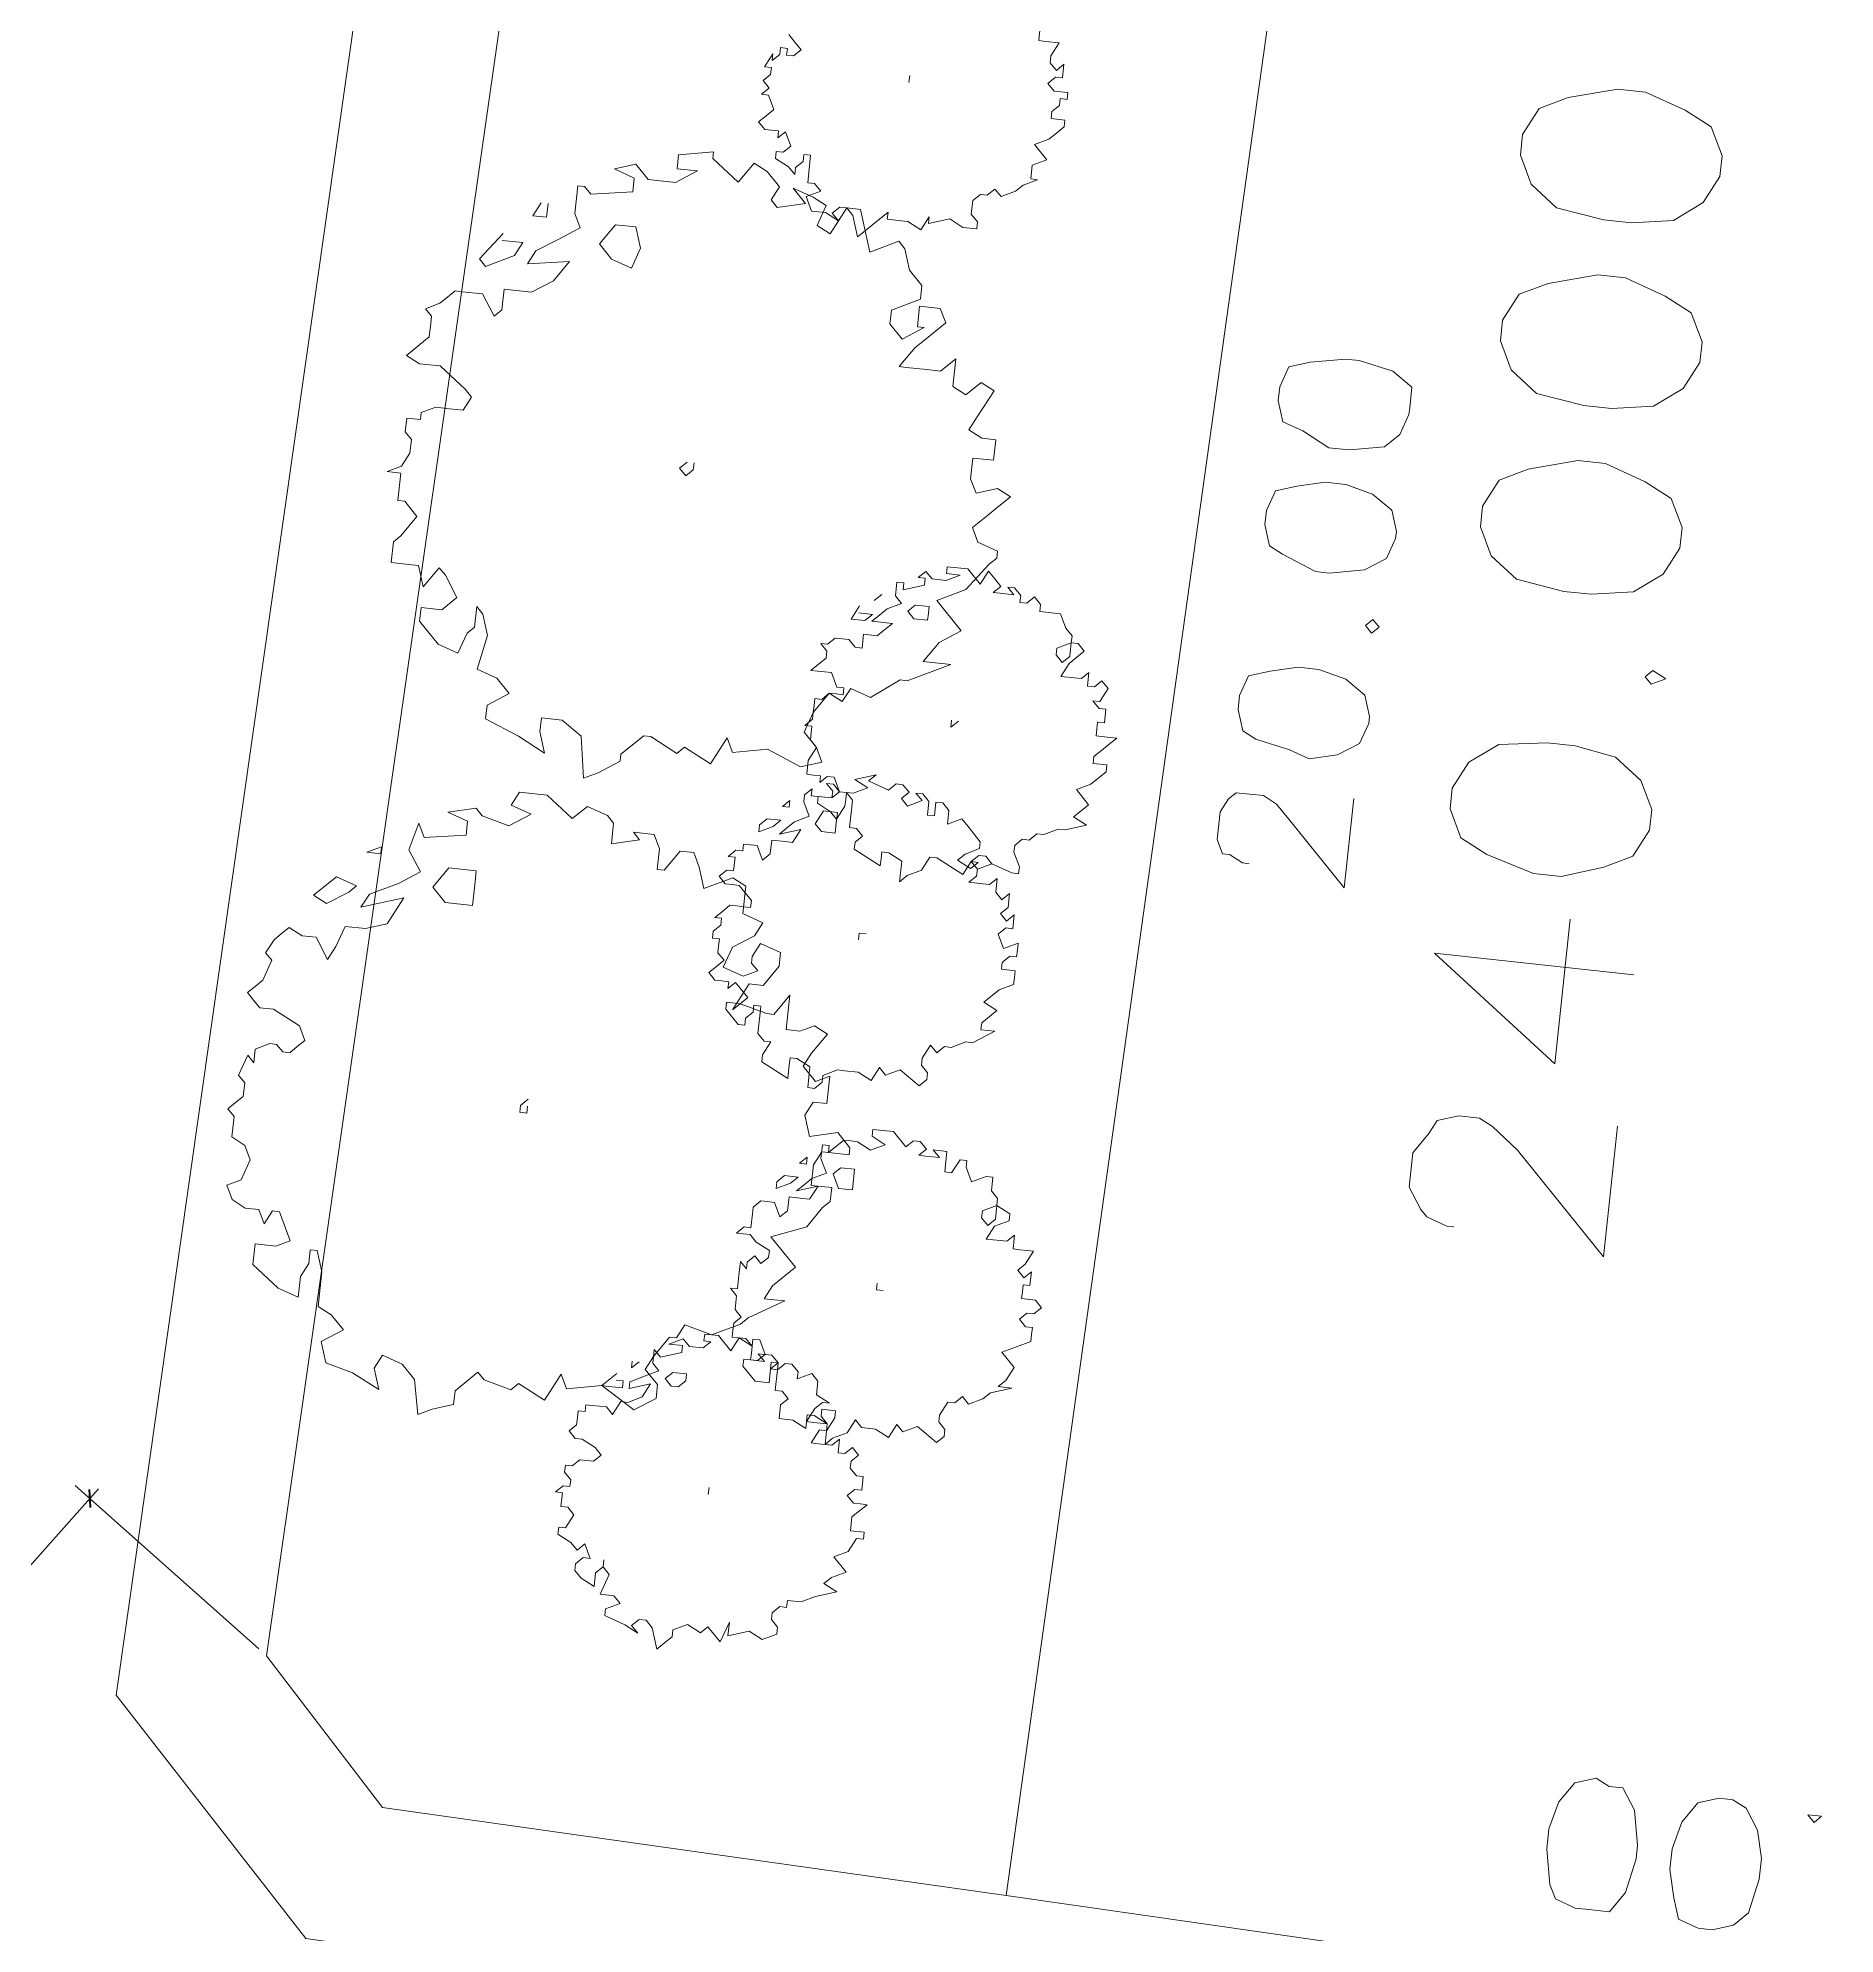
# Model space of a CAD drawing. Header units: metres. Extents: x -977055 to 805873, y -1033982 to 242021.
# Drawn here: x 2668.04 to 2681.85, y 788.93 to 803.49 of the extents above; entities that cross this region are included whole.
import ezdxf

# ---------------------------------------------------------------- set-up
doc = ezdxf.new("R2010")
doc.units = ezdxf.units.M
doc.header["$PDMODE"] = 32
doc.header["$PDSIZE"] = 1.5
for name, color, linetype in [('12-CONDICIONES EXISTENTES', 2, 'Continuous'), ('PDF_acera', 7, 'Continuous'), ('PDF_areas por lote', 7, 'Continuous'), ('PDF_COTAS', 7, 'Continuous'), ('PDF_LOTES', 7, 'Continuous'), ('PDF_PLANTAS', 7, 'Continuous')]:
    doc.layers.add(name, color=color, linetype=linetype)
doc.styles.add('CITY2', font='stylu.ttf', dxfattribs={"height": 0.2})
doc.dimstyles.new('COTAS2', dxfattribs={"dimtxt": 0.02, "dimasz": 0.1, "dimexe": 0.15, "dimexo": 0.08, "dimgap": 0.05, "dimtad": 1, "dimzin": 0, "dimdsep": 46, "dimtxsty": 'CITY2', "dimblk": 'ARCHTICK', "dimcen": 1, "dimdle": 0.1, "dimclrd": 1, "dimclre": 1, "dimclrt": 2, "dimadec": 0, "dimazin": 0, "dimtfac": 1, "dimtofl": 0, "dimtmove": 0, "dimatfit": 3, "dimldrblk": 'ARCHTICK', "dimfxl": 0.18, "dimtolj": 1, "dimtzin": 0, "dimarcsym": 0})

# ---------------------------------------------------------------- blocks, each defined once
blk = doc.blocks.new('CALLE')
at = {"layer": 'PDF_acera', "lineweight": 9}
for points in [[(-159.8184, -288.985536), (-157.320576, -216.294624), (-158.632992, -214.897536), (-189.707616, -213.839136), (-191.062368, -215.151552), (-193.517856, -286.868736)], [(-190.342656, -219.385152), (-190.215648, -215.532576), (-189.368928, -214.728192), (-159.014016, -215.786592), (-158.209632, -216.633312), (-158.33664, -220.443552)]]:
    blk.add_lwpolyline(points, dxfattribs=at)
at = {"layer": 'PDF_areas por lote', "lineweight": 9}
for points in [[(-185.982048, -221.671296), (-185.982048, -221.62896), (-185.939712, -221.501952), (-185.897376, -221.459616), (-185.770368, -221.374944), (-185.558688, -221.374944), (-185.43168, -221.459616), (-185.347008, -221.501952), (-185.304672, -221.62896), (-185.304672, -221.755968), (-185.347008, -221.84064), (-185.474016, -222.009984), (-186.06672, -222.602688), (-185.262336, -222.602688)], [(-184.330944, -222.602688), (-184.330944, -221.374944), (-184.923648, -222.179328), (-184.034592, -222.179328)]]:
    blk.add_lwpolyline(points, dxfattribs=at)
for points in [[(-183.441888, -221.374944), (-183.611232, -221.459616), (-183.695904, -221.62896), (-183.780576, -221.925312), (-183.780576, -222.094656), (-183.695904, -222.348672), (-183.611232, -222.518016), (-183.441888, -222.602688), (-183.31488, -222.602688), (-183.145536, -222.518016), (-183.018528, -222.348672), (-182.976192, -222.094656), (-182.976192, -221.925312), (-183.018528, -221.62896), (-183.145536, -221.459616), (-183.31488, -221.374944)], [(-181.706112, -221.374944), (-181.875456, -221.459616), (-182.002464, -221.62896), (-182.0448, -221.925312), (-182.0448, -222.094656), (-182.002464, -222.348672), (-181.875456, -222.518016), (-181.706112, -222.602688), (-181.579104, -222.602688), (-181.40976, -222.518016), (-181.325088, -222.348672), (-181.240416, -222.094656), (-181.240416, -221.925312), (-181.325088, -221.62896), (-181.40976, -221.459616), (-181.579104, -221.374944)], [(-180.56304, -221.374944), (-180.732384, -221.459616), (-180.859392, -221.62896), (-180.901728, -221.925312), (-180.901728, -222.094656), (-180.859392, -222.348672), (-180.732384, -222.518016), (-180.56304, -222.602688), (-180.436032, -222.602688), (-180.266688, -222.518016), (-180.182016, -222.348672), (-180.097344, -222.094656), (-180.097344, -221.925312), (-180.182016, -221.62896), (-180.266688, -221.459616), (-180.436032, -221.374944)], [(-179.419968, -221.374944), (-179.589312, -221.459616), (-179.71632, -221.62896), (-179.758656, -221.925312), (-179.758656, -222.094656), (-179.71632, -222.348672), (-179.589312, -222.518016), (-179.419968, -222.602688), (-179.29296, -222.602688), (-179.123616, -222.518016), (-179.038944, -222.348672), (-178.954272, -222.094656), (-178.954272, -221.925312), (-179.038944, -221.62896), (-179.123616, -221.459616), (-179.29296, -221.374944)], [(-182.510496, -222.47568), (-182.552832, -222.518016), (-182.510496, -222.602688), (-182.46816, -222.518016)]]:
    blk.add_lwpolyline(points, close=True, dxfattribs=at)
at = {"layer": 'PDF_COTAS', "lineweight": 9}
blk.add_lwpolyline([(-183.907584, -220.189536), (-183.907584, -220.1472), (-183.865248, -220.062528), (-183.865248, -220.020192), (-183.780576, -219.977856), (-183.611232, -219.977856), (-183.52656, -220.020192), (-183.484224, -220.062528), (-183.484224, -220.1472), (-183.484224, -220.231872), (-183.52656, -220.316544), (-183.611232, -220.401216), (-183.992256, -220.78224), (-183.441888, -220.78224)], dxfattribs=at)
for points in [[(-182.976192, -220.020192), (-183.1032, -220.062528), (-183.145536, -220.1472), (-183.187872, -220.35888), (-183.230208, -220.485888), (-183.187872, -220.655232), (-183.1032, -220.78224), (-182.976192, -220.824576), (-182.933856, -220.824576), (-182.806848, -220.78224), (-182.722176, -220.655232), (-182.67984, -220.485888), (-182.67984, -220.35888), (-182.722176, -220.189536), (-182.764512, -220.062528), (-182.89152, -220.020192)], [(-181.83312, -220.062528), (-181.960128, -220.104864), (-182.002464, -220.189536), (-182.087136, -220.401216), (-182.087136, -220.485888), (-182.0448, -220.697568), (-181.960128, -220.824576), (-181.83312, -220.866912), (-181.790784, -220.866912), (-181.663776, -220.824576), (-181.579104, -220.697568), (-181.536768, -220.528224), (-181.536768, -220.401216), (-181.579104, -220.231872), (-181.62144, -220.104864), (-181.748448, -220.062528)], [(-181.071072, -220.062528), (-181.19808, -220.104864), (-181.240416, -220.231872), (-181.325088, -220.401216), (-181.325088, -220.528224), (-181.282752, -220.739904), (-181.19808, -220.824576), (-181.071072, -220.866912), (-181.028736, -220.866912), (-180.901728, -220.866912), (-180.817056, -220.739904), (-180.77472, -220.528224), (-180.77472, -220.443552), (-180.817056, -220.231872), (-180.859392, -220.104864), (-180.9864, -220.062528)], [(-182.383488, -220.739904), (-182.425824, -220.78224), (-182.383488, -220.824576), (-182.341152, -220.78224)]]:
    blk.add_lwpolyline(points, close=True, dxfattribs=at)
at = {"layer": 'PDF_COTAS', "lineweight": 20}
for points in [[(-190.046304, -222.941376), (-190.046304, -223.068384), (-189.919296, -223.153056), (-189.707616, -223.195392), (-189.622944, -223.195392), (-189.411264, -223.153056), (-189.284256, -223.068384), (-189.284256, -222.983712), (-189.24192, -222.89904), (-189.284256, -222.772032), (-189.411264, -222.68736), (-189.580608, -222.645024), (-189.707616, -222.645024), (-189.919296, -222.68736), (-190.003968, -222.729696), (-190.046304, -222.856704)], [(-190.08864, -223.703424), (-190.046304, -223.830432), (-189.961632, -223.915104), (-189.749952, -223.95744), (-189.622944, -223.95744), (-189.4536, -223.915104), (-189.326592, -223.830432), (-189.284256, -223.74576), (-189.284256, -223.661088), (-189.326592, -223.53408), (-189.4536, -223.449408), (-189.622944, -223.407072), (-189.749952, -223.407072), (-189.919296, -223.449408), (-190.046304, -223.491744), (-190.08864, -223.618752)], [(-189.368928, -224.253792), (-189.326592, -224.296128), (-189.326592, -224.253792), (-189.326592, -224.211456)]]:
    blk.add_lwpolyline(points, close=True, dxfattribs=at)
at = {"layer": 'PDF_LOTES', "lineweight": 20}
blk.add_lwpolyline([(-190.342656, -219.385152), (-190.681344, -228.953088), (-174.678336, -229.503456), (-174.339648, -219.893184)], close=True, dxfattribs=at)
at = {"layer": 'PDF_PLANTAS', "lineweight": 9}
for points in [[(-185.939712, -217.81872), (-185.85504, -217.903392), (-185.812704, -217.861056), (-185.85504, -217.691712), (-185.728032, -217.649376), (-185.64336, -217.691712), (-185.64336, -217.776384), (-185.474016, -217.776384), (-185.516352, -217.691712), (-185.43168, -217.60704), (-185.347008, -217.649376), (-185.22, -217.734048), (-185.177664, -217.649376), (-185.22, -217.564704), (-185.22, -217.480032), (-185.00832, -217.480032), (-185.135328, -217.39536), (-185.135328, -217.353024), (-185.092992, -217.18368), (-185.135328, -217.141344), (-184.965984, -217.226016), (-184.965984, -217.310688), (-184.838976, -217.39536), (-184.754304, -217.39536), (-184.711968, -217.268352), (-184.79664, -217.226016), (-184.838976, -217.226016), (-184.881312, -217.268352), (-184.923648, -217.18368), (-184.881312, -217.056672), (-184.754304, -217.099008), (-184.669632, -217.226016), (-184.58496, -217.268352), (-184.542624, -217.141344), (-184.37328, -217.141344), (-184.330944, -217.056672), (-184.415616, -216.887328), (-184.288608, -216.844992), (-184.203936, -216.802656), (-184.203936, -216.717984), (-184.330944, -216.633312), (-184.330944, -216.590976), (-184.203936, -216.590976), (-184.119264, -216.54864), (-184.119264, -216.421632), (-184.1616, -216.463968), (-184.203936, -216.294624), (-184.1616, -216.294624), (-184.076928, -216.294624), (-184.034592, -216.252288), (-183.992256, -216.12528), (-184.076928, -216.040608), (-183.94992, -215.871264), (-183.94992, -215.70192), (-184.034592, -215.659584), (-184.076928, -215.786592), (-184.1616, -215.659584), (-184.119264, -215.49024), (-184.076928, -215.447904), (-184.119264, -215.27856), (-184.1616, -215.405568), (-184.246272, -215.405568), (-184.288608, -215.151552), (-184.203936, -215.109216), (-184.37328, -215.06688), (-184.500288, -215.151552), (-184.58496, -215.024544), (-184.669632, -214.8552), (-184.754304, -214.812864), (-184.669632, -215.06688), (-184.838976, -214.982208), (-184.881312, -214.8552), (-184.881312, -214.728192), (-185.00832, -214.685856), (-185.092992, -214.64352), (-184.965984, -214.558848), (-184.965984, -214.474176), (-184.923648, -214.389504), (-184.965984, -214.347168), (-185.00832, -214.304832), (-185.092992, -214.262496), (-185.135328, -214.304832), (-185.262336, -214.262496), (-185.304672, -214.22016), (-185.347008, -214.177824), (-185.389344, -214.22016), (-185.43168, -214.262496), (-185.43168, -214.347168), (-185.516352, -214.516512), (-185.601024, -214.558848), (-185.64336, -214.516512), (-185.685696, -214.474176), (-185.685696, -214.43184), (-185.64336, -214.389504), (-185.64336, -214.347168), (-185.685696, -214.262496), (-185.770368, -214.262496), (-185.728032, -214.22016), (-185.85504, -214.177824), (-185.897376, -214.22016), (-185.982048, -214.22016), (-186.024384, -214.177824), (-186.06672, -214.135488), (-186.109056, -214.177824), (-186.236064, -214.177824), (-186.2784, -214.262496), (-186.363072, -214.304832), (-186.49008, -214.262496), (-186.532416, -214.177824), (-186.617088, -214.22016), (-186.659424, -214.304832), (-186.659424, -214.389504), (-186.744096, -214.43184), (-186.659424, -214.474176), (-186.659424, -214.516512), (-186.828768, -214.601184), (-186.871104, -214.516512), (-186.871104, -214.389504), (-186.998112, -214.389504), (-187.12512, -214.558848), (-187.167456, -214.685856), (-187.040448, -214.685856), (-186.955776, -214.728192), (-186.871104, -214.728192), (-186.871104, -214.770528), (-186.998112, -214.812864), (-187.209792, -214.812864), (-187.252128, -214.897536), (-187.3368, -214.982208), (-187.421472, -214.8552), (-187.54848, -214.897536), (-187.590816, -215.06688), (-187.675488, -215.236224), (-187.54848, -215.193888), (-187.463808, -215.236224), (-187.506144, -215.363232), (-187.590816, -215.447904), (-187.802496, -215.49024), (-187.76016, -215.574912), (-187.717824, -215.70192), (-187.633152, -215.70192), (-187.506144, -215.828928), (-187.54848, -215.871264), (-187.590816, -216.040608), (-187.54848, -216.082944), (-187.633152, -216.252288), (-187.463808, -216.33696), (-187.54848, -216.379296), (-187.506144, -216.590976), (-187.633152, -216.802656), (-187.54848, -216.929664), (-187.463808, -216.929664), (-187.379136, -216.844992), (-187.294464, -216.887328), (-187.167456, -216.972), (-187.167456, -217.014336), (-187.082784, -217.056672), (-187.12512, -217.226016), (-187.040448, -217.39536), (-186.998112, -217.437696), (-186.871104, -217.649376), (-186.871104, -217.522368), (-186.786432, -217.564704), (-186.659424, -217.691712), (-186.49008, -217.522368), (-186.405408, -217.734048), (-186.2784, -217.81872), (-186.236064, -217.861056), (-186.151392, -217.861056), (-186.151392, -217.734048), (-186.024384, -217.734048), (-185.939712, -217.776384)], [(-184.58496, -214.64352), (-184.711968, -214.516512), (-184.754304, -214.601184), (-184.669632, -214.728192), (-184.627296, -214.770528)], [(-181.917792, -218.411424), (-181.83312, -218.496096), (-181.790784, -218.411424), (-181.83312, -218.284416), (-181.748448, -218.24208), (-181.62144, -218.24208), (-181.62144, -218.369088), (-181.494432, -218.369088), (-181.494432, -218.284416), (-181.452096, -218.199744), (-181.367424, -218.24208), (-181.19808, -218.326752), (-181.155744, -218.24208), (-181.240416, -218.157408), (-181.19808, -218.072736), (-181.028736, -218.072736), (-181.113408, -217.988064), (-181.113408, -217.903392), (-181.113408, -217.776384), (-181.113408, -217.734048), (-180.9864, -217.81872), (-180.944064, -217.861056), (-180.817056, -217.988064), (-180.732384, -217.945728), (-180.732384, -217.81872), (-180.77472, -217.81872), (-180.859392, -217.81872), (-180.859392, -217.861056), (-180.944064, -217.734048), (-180.859392, -217.649376), (-180.77472, -217.649376), (-180.690048, -217.81872), (-180.605376, -217.81872), (-180.520704, -217.734048), (-180.393696, -217.691712), (-180.35136, -217.649376), (-180.436032, -217.480032), (-180.309024, -217.437696), (-180.182016, -217.39536), (-180.182016, -217.310688), (-180.35136, -217.226016), (-180.309024, -217.141344), (-180.182016, -217.18368), (-180.13968, -217.099008), (-180.097344, -216.972), (-180.182016, -217.056672), (-180.224352, -216.887328), (-180.182016, -216.844992), (-180.097344, -216.887328), (-180.012672, -216.802656), (-179.970336, -216.717984), (-180.097344, -216.633312), (-179.970336, -216.463968), (-179.928, -216.463968), (-179.970336, -216.252288), (-180.055008, -216.252288), (-180.055008, -216.379296), (-180.13968, -216.252288), (-180.13968, -216.082944), (-180.055008, -215.998272), (-180.097344, -215.871264), (-180.13968, -215.998272), (-180.224352, -215.998272), (-180.266688, -215.744256), (-180.224352, -215.70192), (-180.224352, -215.659584), (-180.393696, -215.659584), (-180.478368, -215.70192), (-180.56304, -215.574912), (-180.647712, -215.447904), (-180.732384, -215.405568), (-180.690048, -215.659584), (-180.817056, -215.574912), (-180.901728, -215.447904), (-180.901728, -215.27856), (-181.028736, -215.27856), (-181.071072, -215.236224), (-180.944064, -215.151552), (-180.944064, -215.024544), (-180.944064, -214.982208), (-180.9864, -214.939872), (-181.028736, -214.897536), (-181.071072, -214.812864), (-181.113408, -214.8552), (-181.155744, -214.8552), (-181.240416, -214.8552), (-181.325088, -214.770528), (-181.367424, -214.728192), (-181.40976, -214.812864), (-181.40976, -214.8552), (-181.40976, -214.939872), (-181.536768, -215.109216), (-181.579104, -215.151552), (-181.663776, -215.109216), (-181.663776, -215.06688), (-181.663776, -215.024544), (-181.663776, -214.939872), (-181.706112, -214.8552), (-181.748448, -214.8552), (-181.748448, -214.770528), (-181.83312, -214.770528), (-181.875456, -214.812864), (-181.960128, -214.812864), (-182.0448, -214.770528), (-182.087136, -214.685856), (-182.087136, -214.770528), (-182.25648, -214.770528), (-182.25648, -214.812864), (-182.341152, -214.897536), (-182.46816, -214.812864), (-182.510496, -214.770528), (-182.637504, -214.770528), (-182.637504, -214.897536), (-182.637504, -214.939872), (-182.764512, -214.982208), (-182.637504, -215.06688), (-182.67984, -215.109216), (-182.806848, -215.193888), (-182.89152, -215.109216), (-182.89152, -214.982208), (-182.976192, -214.982208), (-183.1032, -215.109216), (-183.145536, -215.236224), (-183.018528, -215.27856), (-182.976192, -215.320896), (-182.849184, -215.320896), (-182.89152, -215.363232), (-183.018528, -215.405568), (-183.230208, -215.363232), (-183.272544, -215.49024), (-183.357216, -215.574912), (-183.441888, -215.447904), (-183.52656, -215.447904), (-183.611232, -215.659584), (-183.695904, -215.828928), (-183.568896, -215.786592), (-183.484224, -215.786592), (-183.484224, -215.9136), (-183.568896, -216.040608), (-183.822912, -216.082944), (-183.780576, -216.167616), (-183.695904, -216.294624), (-183.653568, -216.294624), (-183.52656, -216.421632), (-183.52656, -216.463968), (-183.611232, -216.633312), (-183.568896, -216.675648), (-183.653568, -216.844992), (-183.484224, -216.929664), (-183.568896, -216.972), (-183.52656, -217.18368), (-183.611232, -217.39536), (-183.568896, -217.522368), (-183.484224, -217.480032), (-183.399552, -217.39536), (-183.272544, -217.437696), (-183.145536, -217.522368), (-183.187872, -217.60704), (-183.1032, -217.649376), (-183.145536, -217.776384), (-183.018528, -217.945728), (-183.018528, -217.988064), (-182.89152, -218.24208), (-182.89152, -218.072736), (-182.764512, -218.157408), (-182.67984, -218.284416), (-182.510496, -218.115072), (-182.425824, -218.284416), (-182.25648, -218.411424), (-182.214144, -218.45376), (-182.171808, -218.45376), (-182.129472, -218.326752), (-182.0448, -218.284416), (-181.960128, -218.369088)], [(-184.37328, -214.897536), (-184.415616, -214.812864), (-184.415616, -214.897536)], [(-184.457952, -215.49024), (-184.457952, -215.320896), (-184.58496, -215.236224), (-184.669632, -215.320896), (-184.669632, -215.49024), (-184.542624, -215.49024)], [(-180.436032, -216.040608), (-180.436032, -215.9136), (-180.56304, -215.828928), (-180.647712, -215.9136), (-180.690048, -216.040608), (-180.56304, -216.082944)], [(-188.098848, -218.24208), (-188.056512, -218.284416), (-188.056512, -218.24208), (-188.056512, -218.199744), (-188.014176, -218.157408), (-187.97184, -218.199744), (-187.97184, -218.24208), (-187.887168, -218.24208), (-187.887168, -218.199744), (-187.844832, -218.157408), (-187.802496, -218.157408), (-187.76016, -218.199744), (-187.717824, -218.157408), (-187.76016, -218.115072), (-187.76016, -218.072736), (-187.675488, -218.072736), (-187.717824, -218.0304), (-187.717824, -217.945728), (-187.717824, -217.903392), (-187.633152, -217.945728), (-187.633152, -217.988064), (-187.54848, -218.0304), (-187.506144, -218.0304), (-187.506144, -217.945728), (-187.54848, -217.945728), (-187.590816, -217.988064), (-187.590816, -217.903392), (-187.590816, -217.861056), (-187.506144, -217.903392), (-187.463808, -217.945728), (-187.463808, -217.988064), (-187.421472, -217.903392), (-187.3368, -217.903392), (-187.294464, -217.861056), (-187.3368, -217.776384), (-187.294464, -217.776384), (-187.252128, -217.734048), (-187.252128, -217.691712), (-187.294464, -217.649376), (-187.294464, -217.60704), (-187.252128, -217.649376), (-187.209792, -217.60704), (-187.209792, -217.522368), (-187.252128, -217.564704), (-187.252128, -217.480032), (-187.209792, -217.480032), (-187.167456, -217.480032), (-187.12512, -217.39536), (-187.209792, -217.353024), (-187.12512, -217.268352), (-187.12512, -217.18368), (-187.167456, -217.18368), (-187.167456, -217.226016), (-187.209792, -217.18368), (-187.209792, -217.099008), (-187.167456, -217.056672), (-187.209792, -216.972), (-187.209792, -217.056672), (-187.252128, -217.056672), (-187.294464, -216.929664), (-187.252128, -216.887328), (-187.3368, -216.887328), (-187.379136, -216.929664), (-187.421472, -216.844992), (-187.463808, -216.76032), (-187.506144, -216.76032), (-187.463808, -216.887328), (-187.54848, -216.844992), (-187.590816, -216.76032), (-187.590816, -216.717984), (-187.675488, -216.675648), (-187.633152, -216.633312), (-187.633152, -216.590976), (-187.633152, -216.54864), (-187.633152, -216.506304), (-187.675488, -216.506304), (-187.675488, -216.463968), (-187.717824, -216.463968), (-187.76016, -216.463968), (-187.802496, -216.421632), (-187.844832, -216.463968), (-187.844832, -216.506304), (-187.887168, -216.590976), (-187.929504, -216.633312), (-187.97184, -216.590976), (-187.97184, -216.54864), (-187.97184, -216.506304), (-188.014176, -216.463968), (-188.014176, -216.421632), (-188.056512, -216.421632), (-188.098848, -216.463968), (-188.141184, -216.463968), (-188.141184, -216.421632), (-188.18352, -216.379296), (-188.18352, -216.421632), (-188.268192, -216.421632), (-188.268192, -216.463968), (-188.310528, -216.506304), (-188.3952, -216.463968), (-188.3952, -216.421632), (-188.437536, -216.421632), (-188.479872, -216.506304), (-188.522208, -216.54864), (-188.479872, -216.590976), (-188.564544, -216.633312), (-188.564544, -216.590976), (-188.60688, -216.54864), (-188.649216, -216.54864), (-188.691552, -216.590976), (-188.733888, -216.675648), (-188.649216, -216.675648), (-188.60688, -216.717984), (-188.564544, -216.717984), (-188.60688, -216.717984), (-188.649216, -216.76032), (-188.776224, -216.717984), (-188.776224, -216.802656), (-188.81856, -216.844992), (-188.860896, -216.76032), (-188.903232, -216.76032), (-188.945568, -216.887328), (-188.987904, -216.972), (-188.945568, -216.929664), (-188.903232, -216.972), (-188.903232, -217.014336), (-188.945568, -217.056672), (-189.072576, -217.099008), (-189.03024, -217.141344), (-188.987904, -217.18368), (-188.945568, -217.18368), (-188.903232, -217.268352), (-188.945568, -217.353024), (-188.903232, -217.39536), (-188.987904, -217.480032), (-188.860896, -217.522368), (-188.945568, -217.522368), (-188.903232, -217.649376), (-188.945568, -217.734048), (-188.903232, -217.81872), (-188.860896, -217.81872), (-188.81856, -217.776384), (-188.776224, -217.776384), (-188.733888, -217.81872), (-188.733888, -217.861056), (-188.691552, -217.861056), (-188.691552, -217.945728), (-188.649216, -218.0304), (-188.60688, -218.157408), (-188.564544, -218.072736), (-188.522208, -218.115072), (-188.479872, -218.199744), (-188.3952, -218.115072), (-188.352864, -218.199744), (-188.268192, -218.24208), (-188.268192, -218.284416), (-188.225856, -218.284416), (-188.225856, -218.199744), (-188.141184, -218.199744)], [(-187.379136, -217.099008), (-187.379136, -217.014336), (-187.421472, -216.972), (-187.463808, -217.014336), (-187.463808, -217.056672), (-187.421472, -217.099008)], [(-185.43168, -217.945728), (-185.474016, -218.0304), (-185.389344, -218.072736), (-185.43168, -218.115072), (-185.389344, -218.199744), (-185.474016, -218.326752), (-185.43168, -218.369088), (-185.389344, -218.369088), (-185.347008, -218.326752), (-185.304672, -218.326752), (-185.22, -218.369088), (-185.262336, -218.411424), (-185.22, -218.45376), (-185.22, -218.496096), (-185.177664, -218.580768), (-185.177664, -218.623104), (-185.092992, -218.750112), (-185.092992, -218.66544), (-185.050656, -218.66544), (-184.965984, -218.750112), (-184.923648, -218.66544), (-184.838976, -218.750112), (-184.79664, -218.834784), (-184.754304, -218.834784), (-184.711968, -218.834784), (-184.711968, -218.750112), (-184.669632, -218.750112), (-184.627296, -218.792448), (-184.627296, -218.834784), (-184.58496, -218.834784), (-184.542624, -218.834784), (-184.58496, -218.750112), (-184.500288, -218.707776), (-184.457952, -218.750112), (-184.457952, -218.792448), (-184.37328, -218.792448), (-184.415616, -218.750112), (-184.37328, -218.707776), (-184.330944, -218.750112), (-184.246272, -218.750112), (-184.288608, -218.707776), (-184.246272, -218.66544), (-184.1616, -218.66544), (-184.203936, -218.623104), (-184.203936, -218.580768), (-184.203936, -218.496096), (-184.1616, -218.538432), (-184.119264, -218.538432), (-184.076928, -218.623104), (-184.034592, -218.580768), (-184.034592, -218.538432), (-184.076928, -218.496096), (-184.076928, -218.538432), (-184.119264, -218.496096), (-184.076928, -218.411424), (-184.034592, -218.45376), (-183.992256, -218.538432), (-183.94992, -218.538432), (-183.907584, -218.496096), (-183.865248, -218.45376), (-183.822912, -218.411424), (-183.865248, -218.326752), (-183.780576, -218.326752), (-183.73824, -218.284416), (-183.73824, -218.24208), (-183.822912, -218.24208), (-183.822912, -218.199744), (-183.73824, -218.199744), (-183.695904, -218.157408), (-183.695904, -218.115072), (-183.73824, -218.157408), (-183.780576, -218.072736), (-183.73824, -218.0304), (-183.695904, -218.072736), (-183.653568, -218.0304), (-183.653568, -217.988064), (-183.695904, -217.945728), (-183.653568, -217.81872), (-183.611232, -217.861056), (-183.653568, -217.734048), (-183.695904, -217.81872), (-183.73824, -217.734048), (-183.73824, -217.649376), (-183.695904, -217.60704), (-183.695904, -217.564704), (-183.73824, -217.60704), (-183.780576, -217.60704), (-183.780576, -217.480032), (-183.73824, -217.480032), (-183.780576, -217.437696), (-183.822912, -217.437696), (-183.907584, -217.480032), (-183.94992, -217.39536), (-183.992256, -217.353024), (-184.034592, -217.310688), (-183.992256, -217.437696), (-184.076928, -217.39536), (-184.076928, -217.353024), (-184.076928, -217.268352), (-184.1616, -217.268352), (-184.203936, -217.226016), (-184.119264, -217.18368), (-184.119264, -217.141344), (-184.119264, -217.099008), (-184.1616, -217.099008), (-184.1616, -217.056672), (-184.203936, -217.014336), (-184.203936, -217.056672), (-184.288608, -217.056672), (-184.288608, -217.014336), (-184.330944, -216.972), (-184.37328, -217.014336), (-184.37328, -217.056672), (-184.37328, -217.099008), (-184.415616, -217.141344), (-184.457952, -217.18368), (-184.500288, -217.18368), (-184.500288, -217.141344), (-184.500288, -217.099008), (-184.500288, -217.056672), (-184.542624, -217.014336), (-184.58496, -216.972), (-184.58496, -217.014336), (-184.627296, -217.014336), (-184.669632, -216.972), (-184.711968, -216.972), (-184.711968, -217.014336), (-184.754304, -217.014336), (-184.79664, -217.014336), (-184.838976, -217.056672), (-184.881312, -217.014336), (-184.923648, -216.972), (-184.965984, -217.014336), (-184.965984, -217.056672), (-184.965984, -217.099008), (-185.00832, -217.099008), (-184.965984, -217.141344), (-185.050656, -217.226016), (-185.092992, -217.18368), (-185.092992, -217.099008), (-185.135328, -217.099008), (-185.22, -217.18368), (-185.22, -217.226016), (-185.177664, -217.226016), (-185.135328, -217.268352), (-185.092992, -217.268352), (-185.092992, -217.310688), (-185.135328, -217.310688), (-185.262336, -217.310688), (-185.304672, -217.353024), (-185.304672, -217.39536), (-185.389344, -217.353024), (-185.43168, -217.353024), (-185.474016, -217.437696), (-185.516352, -217.522368), (-185.43168, -217.522368), (-185.389344, -217.522368), (-185.389344, -217.564704), (-185.43168, -217.649376), (-185.558688, -217.649376), (-185.558688, -217.691712), (-185.516352, -217.734048), (-185.474016, -217.734048), (-185.43168, -217.81872), (-185.43168, -217.861056)], [(-183.94992, -217.226016), (-183.992256, -217.18368), (-184.034592, -217.18368), (-183.992256, -217.268352), (-183.94992, -217.310688)], [(-186.786432, -219.173472), (-186.744096, -219.215808), (-186.70176, -219.173472), (-186.70176, -219.0888), (-186.659424, -219.0888), (-186.617088, -219.0888), (-186.617088, -219.131136), (-186.532416, -219.131136), (-186.574752, -219.0888), (-186.532416, -219.046464), (-186.49008, -219.0888), (-186.405408, -219.131136), (-186.405408, -219.0888), (-186.405408, -219.046464), (-186.405408, -219.004128), (-186.320736, -219.004128), (-186.363072, -218.961792), (-186.363072, -218.919456), (-186.363072, -218.834784), (-186.2784, -218.87712), (-186.236064, -218.961792), (-186.193728, -218.961792), (-186.151392, -218.87712), (-186.193728, -218.87712), (-186.236064, -218.87712), (-186.2784, -218.834784), (-186.236064, -218.792448), (-186.193728, -218.792448), (-186.151392, -218.87712), (-186.109056, -218.87712), (-186.06672, -218.834784), (-185.982048, -218.834784), (-185.982048, -218.792448), (-186.024384, -218.707776), (-185.939712, -218.66544), (-185.897376, -218.66544), (-185.897376, -218.623104), (-185.982048, -218.580768), (-185.982048, -218.538432), (-185.897376, -218.538432), (-185.85504, -218.538432), (-185.85504, -218.45376), (-185.897376, -218.496096), (-185.897376, -218.411424), (-185.897376, -218.369088), (-185.85504, -218.411424), (-185.812704, -218.369088), (-185.812704, -218.326752), (-185.85504, -218.284416), (-185.770368, -218.199744), (-185.770368, -218.072736), (-185.812704, -218.072736), (-185.85504, -218.157408), (-185.897376, -218.072736), (-185.85504, -217.988064), (-185.85504, -217.945728), (-185.85504, -217.903392), (-185.897376, -217.945728), (-185.939712, -217.945728), (-185.939712, -217.81872), (-185.897376, -217.81872), (-185.897376, -217.776384), (-185.982048, -217.776384), (-186.06672, -217.81872), (-186.109056, -217.734048), (-186.151392, -217.691712), (-186.193728, -217.649376), (-186.151392, -217.776384), (-186.236064, -217.734048), (-186.236064, -217.691712), (-186.236064, -217.60704), (-186.320736, -217.60704), (-186.363072, -217.564704), (-186.2784, -217.522368), (-186.2784, -217.480032), (-186.2784, -217.437696), (-186.320736, -217.39536), (-186.363072, -217.39536), (-186.447744, -217.39536), (-186.447744, -217.353024), (-186.49008, -217.310688), (-186.49008, -217.353024), (-186.49008, -217.39536), (-186.532416, -217.437696), (-186.574752, -217.522368), (-186.617088, -217.522368), (-186.659424, -217.480032), (-186.617088, -217.437696), (-186.659424, -217.39536), (-186.70176, -217.39536), (-186.659424, -217.353024), (-186.744096, -217.353024), (-186.786432, -217.353024), (-186.828768, -217.353024), (-186.828768, -217.310688), (-186.871104, -217.353024), (-186.91344, -217.353024), (-186.955776, -217.353024), (-186.998112, -217.39536), (-187.040448, -217.353024), (-187.082784, -217.353024), (-187.12512, -217.353024), (-187.12512, -217.39536), (-187.12512, -217.437696), (-187.167456, -217.480032), (-187.12512, -217.480032), (-187.12512, -217.522368), (-187.209792, -217.564704), (-187.252128, -217.522368), (-187.252128, -217.437696), (-187.294464, -217.437696), (-187.379136, -217.522368), (-187.379136, -217.60704), (-187.3368, -217.60704), (-187.294464, -217.60704), (-187.252128, -217.60704), (-187.252128, -217.649376), (-187.294464, -217.649376), (-187.421472, -217.649376), (-187.421472, -217.691712), (-187.463808, -217.734048), (-187.506144, -217.691712), (-187.590816, -217.691712), (-187.590816, -217.776384), (-187.633152, -217.861056), (-187.590816, -217.861056), (-187.54848, -217.861056), (-187.54848, -217.903392), (-187.590816, -217.988064), (-187.717824, -217.988064), (-187.675488, -218.0304), (-187.633152, -218.115072), (-187.54848, -218.157408), (-187.590816, -218.199744), (-187.590816, -218.284416), (-187.633152, -218.369088), (-187.54848, -218.411424), (-187.590816, -218.45376), (-187.54848, -218.538432), (-187.633152, -218.66544), (-187.590816, -218.707776), (-187.54848, -218.707776), (-187.506144, -218.66544), (-187.463808, -218.66544), (-187.379136, -218.707776), (-187.379136, -218.750112), (-187.3368, -218.792448), (-187.379136, -218.834784), (-187.3368, -218.919456), (-187.294464, -218.961792), (-187.252128, -219.0888), (-187.252128, -219.004128), (-187.209792, -219.046464), (-187.12512, -219.0888), (-187.040448, -219.004128), (-186.998112, -219.0888), (-186.955776, -219.173472), (-186.91344, -219.173472), (-186.871104, -219.173472), (-186.871104, -219.131136), (-186.828768, -219.0888), (-186.786432, -219.131136)], [(-183.822912, -217.353024), (-183.865248, -217.310688), (-183.865248, -217.353024)], [(-183.272544, -219.258144), (-183.230208, -219.30048), (-183.230208, -219.258144), (-183.230208, -219.173472), (-183.187872, -219.173472), (-183.145536, -219.173472), (-183.145536, -219.215808), (-183.060864, -219.215808), (-183.060864, -219.173472), (-183.018528, -219.131136), (-183.018528, -219.173472), (-182.933856, -219.215808), (-182.89152, -219.173472), (-182.933856, -219.131136), (-182.933856, -219.0888), (-182.849184, -219.0888), (-182.89152, -219.046464), (-182.89152, -219.004128), (-182.89152, -218.919456), (-182.806848, -218.961792), (-182.722176, -219.046464), (-182.67984, -219.004128), (-182.67984, -218.961792), (-182.722176, -218.961792), (-182.764512, -218.961792), (-182.806848, -218.919456), (-182.764512, -218.87712), (-182.722176, -218.87712), (-182.67984, -218.961792), (-182.637504, -218.961792), (-182.595168, -218.919456), (-182.510496, -218.87712), (-182.510496, -218.750112), (-182.46816, -218.750112), (-182.425824, -218.707776), (-182.46816, -218.66544), (-182.46816, -218.623104), (-182.425824, -218.623104), (-182.383488, -218.580768), (-182.383488, -218.538432), (-182.425824, -218.580768), (-182.425824, -218.496096), (-182.425824, -218.45376), (-182.383488, -218.496096), (-182.341152, -218.45376), (-182.298816, -218.411424), (-182.383488, -218.369088), (-182.298816, -218.284416), (-182.298816, -218.157408), (-182.341152, -218.157408), (-182.341152, -218.24208), (-182.383488, -218.157408), (-182.383488, -218.072736), (-182.341152, -218.0304), (-182.383488, -217.988064), (-182.383488, -218.0304), (-182.425824, -218.0304), (-182.46816, -217.903392), (-182.425824, -217.903392), (-182.425824, -217.861056), (-182.510496, -217.861056), (-182.552832, -217.903392), (-182.595168, -217.81872), (-182.637504, -217.776384), (-182.67984, -217.734048), (-182.67984, -217.861056), (-182.722176, -217.81872), (-182.764512, -217.776384), (-182.764512, -217.691712), (-182.849184, -217.691712), (-182.849184, -217.649376), (-182.806848, -217.60704), (-182.806848, -217.564704), (-182.806848, -217.522368), (-182.849184, -217.480032), (-182.849184, -217.437696), (-182.89152, -217.480032), (-182.933856, -217.480032), (-182.976192, -217.437696), (-183.018528, -217.39536), (-183.018528, -217.437696), (-183.018528, -217.480032), (-183.018528, -217.522368), (-183.1032, -217.564704), (-183.1032, -217.60704), (-183.145536, -217.60704), (-183.145536, -217.564704), (-183.145536, -217.522368), (-183.187872, -217.480032), (-183.187872, -217.437696), (-183.230208, -217.437696), (-183.272544, -217.437696), (-183.31488, -217.437696), (-183.357216, -217.39536), (-183.357216, -217.437696), (-183.441888, -217.437696), (-183.484224, -217.480032), (-183.568896, -217.437696), (-183.653568, -217.437696), (-183.653568, -217.480032), (-183.653568, -217.522368), (-183.695904, -217.522368), (-183.653568, -217.564704), (-183.653568, -217.60704), (-183.73824, -217.649376), (-183.780576, -217.60704), (-183.780576, -217.522368), (-183.822912, -217.522368), (-183.865248, -217.60704), (-183.907584, -217.649376), (-183.822912, -217.691712), (-183.780576, -217.691712), (-183.73824, -217.691712), (-183.780576, -217.734048), (-183.822912, -217.734048), (-183.94992, -217.734048), (-183.94992, -217.776384), (-183.992256, -217.81872), (-184.034592, -217.776384), (-184.076928, -217.776384), (-184.119264, -217.861056), (-184.1616, -217.945728), (-184.119264, -217.945728), (-184.076928, -217.945728), (-184.076928, -217.988064), (-184.119264, -218.072736), (-184.246272, -218.072736), (-184.203936, -218.115072), (-184.1616, -218.199744), (-184.076928, -218.24208), (-184.076928, -218.284416), (-184.119264, -218.369088), (-184.1616, -218.45376), (-184.076928, -218.496096), (-184.119264, -218.538432), (-184.076928, -218.623104), (-184.119264, -218.750112), (-184.119264, -218.792448), (-184.076928, -218.792448), (-183.992256, -218.750112), (-183.94992, -218.750112), (-183.907584, -218.792448), (-183.907584, -218.834784), (-183.865248, -218.87712), (-183.865248, -218.919456), (-183.822912, -219.004128), (-183.822912, -219.046464), (-183.780576, -219.173472), (-183.73824, -219.0888), (-183.695904, -219.131136), (-183.653568, -219.173472), (-183.568896, -219.0888), (-183.52656, -219.173472), (-183.441888, -219.258144), (-183.399552, -219.258144), (-183.399552, -219.173472), (-183.357216, -219.173472), (-183.31488, -219.215808)], [(-186.109056, -217.564704), (-186.151392, -217.522368), (-186.193728, -217.522368), (-186.151392, -217.60704), (-186.109056, -217.649376)], [(-183.865248, -217.649376), (-183.865248, -217.564704), (-183.94992, -217.522368), (-183.992256, -217.564704), (-183.992256, -217.649376), (-183.94992, -217.649376)], [(-185.982048, -217.691712), (-186.024384, -217.649376), (-186.024384, -217.691712)], [(-186.024384, -217.988064), (-186.024384, -217.903392), (-186.06672, -217.861056), (-186.151392, -217.903392), (-186.151392, -217.988064), (-186.06672, -217.988064)], [(-182.552832, -218.072736), (-182.552832, -217.988064), (-182.595168, -217.945728), (-182.637504, -217.988064), (-182.637504, -218.072736), (-182.595168, -218.072736)]]:
    blk.add_lwpolyline(points, close=True, dxfattribs=at)
for points in [[(-180.56304, -215.236224), (-180.732384, -215.109216), (-180.77472, -215.151552), (-180.690048, -215.320896), (-180.605376, -215.363232), (-180.605376, -215.236224)], [(-180.35136, -215.447904), (-180.436032, -215.405568), (-180.436032, -215.49024), (-180.35136, -215.49024)], [(-185.812704, -215.955936), (-185.85504, -215.9136), (-185.897376, -215.9136), (-185.897376, -215.955936), (-185.85504, -215.955936)], [(-181.83312, -216.506304), (-181.875456, -216.463968), (-181.917792, -216.506304), (-181.875456, -216.54864), (-181.83312, -216.54864)], [(-187.421472, -216.675648), (-187.506144, -216.590976), (-187.506144, -216.633312), (-187.506144, -216.717984), (-187.463808, -216.717984), (-187.463808, -216.675648)], [(-187.3368, -216.76032), (-187.379136, -216.76032), (-187.3368, -216.802656)], [(-179.165952, -216.844992), (-179.208288, -216.887328), (-179.250624, -216.929664), (-179.29296, -216.887328), (-179.29296, -216.844992), (-179.250624, -216.844992), (-179.250624, -216.802656), (-179.29296, -216.802656), (-179.335296, -216.76032), (-179.29296, -216.76032), (-179.377632, -216.717984), (-179.377632, -216.76032), (-179.419968, -216.76032), (-179.462304, -216.717984), (-179.50464, -216.76032), (-179.546976, -216.717984), (-179.546976, -216.76032), (-179.631648, -216.802656), (-179.673984, -216.76032), (-179.71632, -216.717984), (-179.758656, -216.76032), (-179.758656, -216.802656), (-179.758656, -216.844992), (-179.800992, -216.844992), (-179.758656, -216.887328), (-179.843328, -216.929664), (-179.885664, -216.887328), (-179.885664, -216.844992), (-179.928, -216.844992), (-179.970336, -216.929664), (-180.012672, -216.972), (-179.970336, -216.972), (-179.928, -217.014336), (-179.885664, -217.014336), (-179.885664, -217.056672), (-179.928, -217.056672), (-180.055008, -217.056672), (-180.055008, -217.099008), (-180.097344, -217.141344), (-180.13968, -217.056672), (-180.224352, -217.099008), (-180.224352, -217.18368), (-180.266688, -217.268352), (-180.224352, -217.226016), (-180.182016, -217.268352), (-180.182016, -217.310688), (-180.224352, -217.353024), (-180.35136, -217.39536), (-180.309024, -217.437696), (-180.266688, -217.480032), (-180.182016, -217.564704), (-180.224352, -217.564704), (-180.224352, -217.649376), (-180.224352, -217.691712), (-180.266688, -217.776384), (-180.182016, -217.81872), (-180.224352, -217.81872), (-180.182016, -217.945728), (-180.224352, -218.0304), (-180.224352, -218.115072), (-180.182016, -218.115072), (-180.13968, -218.072736), (-180.055008, -218.072736), (-180.012672, -218.115072), (-180.012672, -218.157408), (-179.970336, -218.199744), (-180.012672, -218.24208), (-179.970336, -218.326752), (-179.928, -218.369088), (-179.885664, -218.45376), (-179.885664, -218.411424), (-179.800992, -218.411424), (-179.758656, -218.496096), (-179.673984, -218.411424), (-179.631648, -218.496096), (-179.589312, -218.538432), (-179.546976, -218.580768), (-179.50464, -218.580768), (-179.50464, -218.496096), (-179.462304, -218.496096), (-179.419968, -218.538432), (-179.377632, -218.538432), (-179.377632, -218.580768), (-179.335296, -218.580768), (-179.335296, -218.496096), (-179.29296, -218.45376), (-179.250624, -218.496096), (-179.250624, -218.538432), (-179.165952, -218.538432), (-179.208288, -218.496096), (-179.165952, -218.45376), (-179.123616, -218.45376), (-179.038944, -218.496096), (-179.038944, -218.411424), (-179.038944, -218.369088), (-178.954272, -218.369088)], [(-188.056512, -217.310688), (-188.098848, -217.310688), (-188.056512, -217.310688)], [(-182.595168, -217.649376), (-182.67984, -217.60704), (-182.67984, -217.691712), (-182.637504, -217.734048), (-182.637504, -217.649376)], [(-179.335296, -217.60704), (-179.377632, -217.60704)], [(-182.510496, -217.776384), (-182.552832, -217.734048), (-182.510496, -217.776384)], [(-184.58496, -217.903392), (-184.58496, -217.861056), (-184.627296, -217.861056), (-184.58496, -217.861056)], [(-186.70176, -218.199744), (-186.744096, -218.199744), (-186.744096, -218.24208)], [(-183.230208, -218.284416), (-183.272544, -218.284416), (-183.230208, -218.326752)], [(-179.038944, -218.496096), (-179.038944, -218.496096)], [(-184.246272, -218.750112), (-184.246272, -218.750112)]]:
    blk.add_lwpolyline(points, dxfattribs=at)
blk = doc.blocks.new('_ArchTick')
at = {"color": 0, "linetype": 'ByBlock', "const_width": 0.15}
blk.add_lwpolyline([(-0.5, -0.5), (0.5, 0.5)], dxfattribs=at)
blk = doc.blocks.new('*D3879')
at = {"layer": '12-CONDICIONES EXISTENTES', "color": 1, "lineweight": -2, "transparency": 16777216}
blk.add_line((2668.507, 792.346), (2657.303, 779.753), dxfattribs=at)
at = {"layer": '12-CONDICIONES EXISTENTES', "color": 1, "linetype": 'Continuous', "lineweight": -2, "transparency": 16777216}
for p, q in [((2669.739, 791.116), (2668.329, 792.371)), ((2658.668, 778.673), (2657.257, 779.928))]:
    blk.add_line(p, q, dxfattribs=at)
at = {"layer": 'Defpoints', "color": 0, "transparency": 16777216}
for p in [(2669.799, 791.063, 1015.371), (2657.369, 779.828), (2658.727, 778.62, 1015.371)]:
    blk.add_point(p, dxfattribs=at)
at = {"layer": '12-CONDICIONES EXISTENTES', "color": 1, "lineweight": -2, "transparency": 16777216, "xscale": 0.1, "yscale": 0.1, "zscale": 0.1}
for p, rotation in [((2668.441, 792.271), 48.33931872515736), ((2657.369, 779.828), 228.3393187251574)]:
    blk.add_blockref('_ArchTick', p, dxfattribs=dict(at, rotation=rotation))
at = {"layer": '12-CONDICIONES EXISTENTES', "color": 2, "transparency": 16777216, "insert": (2662.79, 786.152), "char_height": 0.2, "attachment_point": 5, "rotation": 48.3393, "style": 'CITY2'}
blk.add_mtext('\\A1;16.66', dxfattribs=at)

msp = doc.modelspace()

# ---------------------------------------------------------------- block references
at = {"xscale": 1.255773352820658, "yscale": 1.255773352820658, "zscale": 1.255773352820658, "rotation": 83.85573648860341}
msp.add_blockref('CALLE', (2427.15058, 1056.36283, 1015.371), dxfattribs=at)

# ---------------------------------------------------------------- dimensions: what is measured, and where the dimension line sits
at = {"layer": '12-CONDICIONES EXISTENTES', "color": 1}
dim = msp.add_aligned_dim(p1=(2669.7988, 791.0632, 1015.371), p2=(2658.72743, 778.61979, 1015.371), distance=-1.81764, dimstyle='COTAS2', dxfattribs=at)
dim.commit()
dim.dimension.update_dxf_attribs({"geometry": '*D3879', "text_midpoint": (2662.79032, 786.1519)})

doc.saveas('drawing.dxf')
